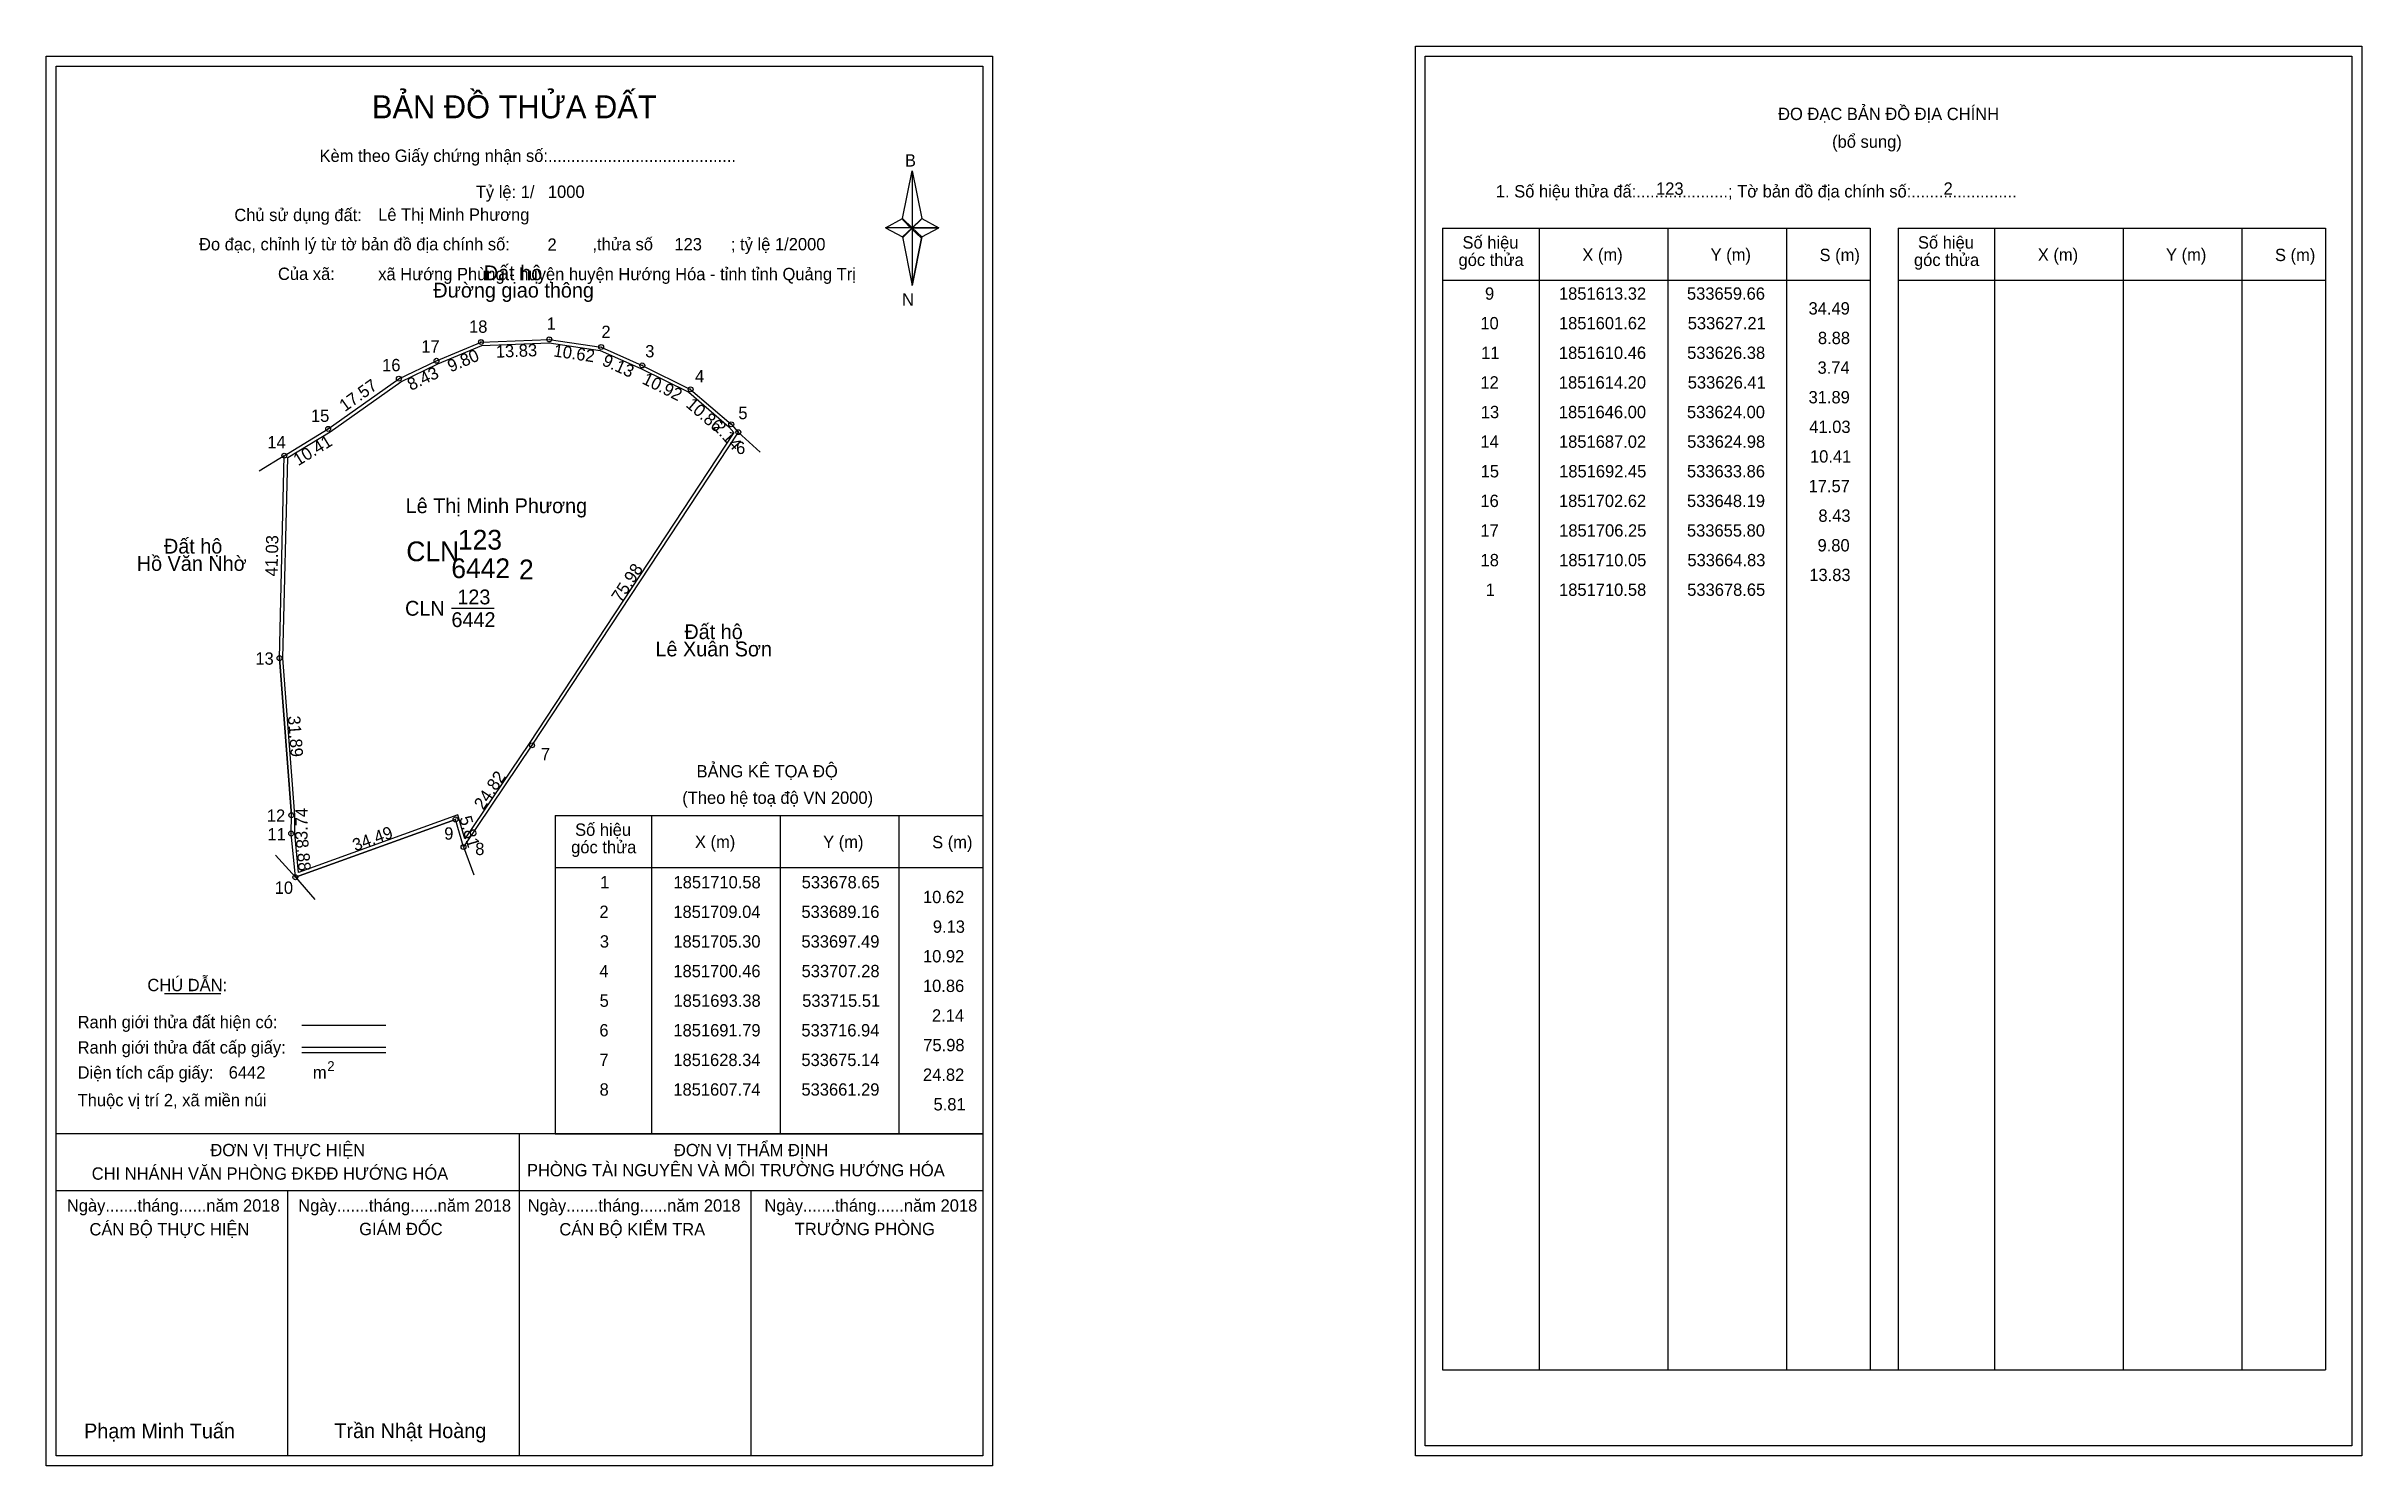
# Model space of a CAD drawing. Extents: x 533577 to 534046, y 1851482 to 1851770.
import ezdxf

# ---------------------------------------------------------------- set-up
doc = ezdxf.new("R2010")
doc.units = 0
for name, color, linetype in [('Level 1', 7, 'Continuous'), ('Level 10', 7, 'Continuous'), ('Level 11', 7, 'Continuous'), ('Level 13', 7, 'Continuous'), ('Level 2', 7, 'Continuous'), ('Level 27', 7, 'Continuous'), ('Level 3', 7, 'Continuous'), ('Level 36', 7, 'Continuous'), ('Level 4', 7, 'Continuous'), ('Level 49', 7, 'Continuous'), ('Level 5', 7, 'Continuous'), ('Level 53', 7, 'Continuous'), ('Level 55', 7, 'Continuous'), ('Level 6', 7, 'Continuous'), ('Level 63', 7, 'Continuous'), ('Level 7', 7, 'Continuous'), ('Level 9', 7, 'Continuous')]:
    doc.layers.add(name, color=color, linetype=linetype)

msp = doc.modelspace()

# ---------------------------------------------------------------- linework, layer by layer
at = {"layer": 'Level 1'}
for p, q in [((533578.77, 1851765.96), (533578.77, 1851765.96)), ((533856.09, 1851767.96), (533856.09, 1851767.96)), ((533750.19, 1851735.08), (533752.16, 1851744.72)), ((533752.16, 1851744.72), (533752.16, 1851733.2)), ((533752.16, 1851744.72), (533754.12, 1851735.08)), ((533746.74, 1851733.2), (533750.19, 1851735.08)), ((533750.19, 1851735.08), (533752.16, 1851733.2)), ((533752.01, 1851732.98), (533750.19, 1851734.86)), ((533752.16, 1851733.2), (533750.19, 1851731.36)), ((533752.01, 1851732.98), (533750.19, 1851731.14)), ((533750.19, 1851731.14), (533752.01, 1851732.98)), ((533750.19, 1851731.36), (533752.16, 1851721.5)), ((533753.98, 1851734.86), (533752.01, 1851732.98)), ((533752.01, 1851732.98), (533753.98, 1851734.86)), ((533753.98, 1851731.14), (533752.01, 1851732.98)), ((533754.12, 1851735.08), (533752.16, 1851733.2)), ((533752.16, 1851733.2), (533752.16, 1851721.5)), ((533752.16, 1851733.2), (533757.57, 1851733.2)), ((533752.16, 1851733.2), (533754.12, 1851731.36)), ((533754.12, 1851731.36), (533752.16, 1851721.5)), ((533754.12, 1851731.36), (533757.57, 1851733.2)), ((533859.62, 1851733.11), (533946.22, 1851733.11)), ((533879.21, 1851501.84), (533879.21, 1851733.11)), ((533905.28, 1851501.84), (533905.28, 1851733.11)), ((533929.26, 1851733.11), (533929.26, 1851501.84)), ((533946.22, 1851733.11), (533946.22, 1851501.84)), ((533951.88, 1851733.11), (534038.48, 1851733.11)), ((533971.47, 1851501.84), (533971.47, 1851733.11)), ((533997.54, 1851501.84), (533997.54, 1851733.11)), ((534021.51, 1851733.11), (534021.51, 1851501.84)), ((534038.48, 1851733.11), (534038.48, 1851501.84)), ((533859.62, 1851722.58), (533946.22, 1851722.58)), ((533951.88, 1851722.58), (534038.48, 1851722.58)), ((533679.86, 1851614.14), (533766.46, 1851614.14)), ((533699.45, 1851549.61), (533699.45, 1851614.14)), ((533725.52, 1851549.61), (533725.52, 1851614.14)), ((533749.49, 1851614.14), (533749.49, 1851549.61)), ((533679.86, 1851603.61), (533766.46, 1851603.61)), ((533600.68, 1851578.03), (533612.09, 1851578.03)), ((533628.55, 1851571.62), (533645.56, 1851571.62)), ((533628.55, 1851567.18), (533645.56, 1851567.18)), ((533628.55, 1851566.08), (533645.56, 1851566.08)), ((533685.59, 1851549.61), (533578.76, 1851549.61)), ((533766.46, 1851549.61), (533661.62, 1851549.61)), ((533672.61, 1851484.39), (533672.61, 1851549.61)), ((533679.86, 1851549.61), (533766.46, 1851549.61)), ((533766.46, 1851538.06), (533578.76, 1851538.06)), ((533625.69, 1851484.39), (533625.69, 1851538.06)), ((533719.54, 1851484.39), (533719.54, 1851538.06)), ((533859.62, 1851501.84), (534038.48, 1851501.84)), ((533766.46, 1851484.39), (533766.46, 1851484.39)), ((534043.79, 1851486.39), (534043.79, 1851486.39))]:
    msp.add_line(p, q, dxfattribs=at)
for points in [[(533750.19, 1851735.08), (533752.16, 1851744.72), (533752.16, 1851733.2)], [(533746.74, 1851733.2), (533750.19, 1851731.36), (533752.16, 1851733.2)], [(533752.16, 1851733.2), (533754.12, 1851735.08), (533757.57, 1851733.2)], [(533752.16, 1851733.2), (533752.16, 1851721.5), (533754.12, 1851731.36)]]:
    msp.add_lwpolyline(points, close=True, dxfattribs=at)
at = {"layer": 'Level 10'}
for p, q in [((533655.8, 1851706.25), (533664.83, 1851710.05)), ((533664.83, 1851710.05), (533678.65, 1851710.58)), ((533689.16, 1851709.04), (533697.49, 1851705.3)), ((533648.19, 1851702.62), (533655.8, 1851706.25)), ((533697.49, 1851705.3), (533707.28, 1851700.46)), ((533624.98, 1851687.02), (533633.86, 1851692.45)), ((533624, 1851646), (533626.41, 1851614.2)), ((533627.21, 1851601.62), (533659.66, 1851613.32))]:
    msp.add_line(p, q, dxfattribs=at)
for points in [[(533624.98, 1851687.02), (533633.86, 1851692.45), (533648.19, 1851702.62), (533655.8, 1851706.25), (533664.83, 1851710.05), (533678.65, 1851710.58), (533689.16, 1851709.04), (533697.49, 1851705.3), (533707.28, 1851700.46), (533715.51, 1851693.38), (533716.94, 1851691.79), (533675.14, 1851628.34), (533661.29, 1851607.74), (533659.66, 1851613.32), (533627.21, 1851601.62), (533626.38, 1851610.46), (533626.41, 1851614.2), (533624, 1851646)], [(533625.67, 1851686.62), (533634.25, 1851691.87), (533648.55, 1851702.01), (533656.09, 1851705.61), (533664.98, 1851709.36), (533678.61, 1851709.88), (533688.96, 1851708.36), (533697.19, 1851704.67), (533706.89, 1851699.87), (533715.02, 1851692.88), (533716.06, 1851691.72), (533674.56, 1851628.73), (533661.54, 1851609.37), (533660.12, 1851614.23), (533627.82, 1851602.58), (533627.08, 1851610.49), (533627.11, 1851614.22), (533624.7, 1851646.02)]]:
    msp.add_lwpolyline(points, close=True, dxfattribs=at)
at = {"layer": 'Level 11'}
for centre in [(533664.83, 1851710.05), (533678.65, 1851710.58), (533689.16, 1851709.04), (533648.19, 1851702.62), (533655.8, 1851706.25), (533697.49, 1851705.3), (533707.28, 1851700.46), (533715.51, 1851693.38), (533633.86, 1851692.45), (533716.94, 1851691.79), (533624.98, 1851687.02), (533624.98, 1851687.02), (533624, 1851646), (533675.14, 1851628.34), (533626.41, 1851614.2), (533659.66, 1851613.32), (533626.38, 1851610.46), (533661.29, 1851607.74), (533627.21, 1851601.62)]:
    msp.add_circle(centre, 0.5, dxfattribs=at)
at = {"layer": 'Level 27'}
for p, q in [((533716.94, 1851691.79), (533721.38, 1851687.75)), ((533624.98, 1851687.02), (533619.86, 1851683.88)), ((533627.21, 1851601.62), (533623.22, 1851606.1)), ((533661.29, 1851607.74), (533663.37, 1851602.11)), ((533627.21, 1851601.62), (533631.16, 1851597.1))]:
    msp.add_line(p, q, dxfattribs=at)
at = {"layer": 'Level 3'}
for p, q in [((533859.62, 1851733.11), (533859.62, 1851501.84)), ((533951.88, 1851733.11), (533951.88, 1851501.84)), ((533679.86, 1851614.14), (533679.86, 1851549.61))]:
    msp.add_line(p, q, dxfattribs=at)
at = {"layer": 'Level 63'}
for points in [[(533854.09, 1851769.96), (534045.79, 1851769.96), (534045.79, 1851484.39), (533854.09, 1851484.39)], [(533576.76, 1851767.96), (533768.46, 1851767.96), (533768.46, 1851482.39), (533576.76, 1851482.39)], [(533578.76, 1851765.96), (533766.46, 1851765.96), (533766.46, 1851484.39), (533578.76, 1851484.39)], [(533856.09, 1851767.96), (534043.79, 1851767.96), (534043.79, 1851486.39), (533856.09, 1851486.39)]]:
    msp.add_lwpolyline(points, close=True, dxfattribs=at)
at = {"layer": 'Level 9'}
msp.add_line((533658.83, 1851656.1), (533667.52, 1851656.1), dxfattribs=at)

# ---------------------------------------------------------------- texts
at = {"layer": 'Level 1'}
for s, height, p in [('BẢN ĐỒ THỬA ĐẤT', 4.6657, (533642.73, 1851755.37)), ('ĐO ĐẠC BẢN ĐỒ ĐỊA CHÍNH', 2.5, (533927.57, 1851755.02)), ('(bổ sung)', 2.5, (533938.51, 1851749.4)), ('Kèm theo Giấy chứng nhận số:.........................................', 2.5, (533632.11, 1851746.54)), ('B', 2.5, (533750.7, 1851745.6)), ('1. Số hiệu thửa đấ:....................; Tờ bản đồ địa chính số:.......................', 2.5, (533870.4, 1851739.34)), ('Chủ sử dụng đất:', 2.5, (533614.85, 1851734.55)), ('Đo đạc, chỉnh lý từ tờ bản đồ địa chính số:                  ,thửa số                 ; tỷ lệ 1/2000', 2.5, (533607.7, 1851728.62)), ('Số hiệu', 2.5, (533863.64, 1851728.98)), ('Số hiệu', 2.5, (533955.9, 1851728.98)), ('góc thửa', 2.5, (533862.84, 1851725.45)), ('X (m)', 2.5, (533887.92, 1851726.5)), ('Y (m)', 2.5, (533913.9, 1851726.5)), ('S (m)', 2.5, (533935.97, 1851726.45)), ('góc thửa', 2.5, (533955.1, 1851725.45)), ('X (m)', 2.5, (533980.18, 1851726.5)), ('Y (m)', 2.5, (534006.15, 1851726.5)), ('S (m)', 2.5, (534028.23, 1851726.45)), ('Của xã:', 2.5, (533623.69, 1851722.62)), ('N', 2.5, (533750.1, 1851717.43)), ('BẢNG KÊ TỌA ĐỘ', 2.5, (533708.49, 1851621.84)), ('(Theo hệ toạ độ VN 2000)', 2.5, (533705.59, 1851616.48)), ('góc thửa', 2.5, (533683.08, 1851606.47)), ('Số hiệu', 2.5, (533683.88, 1851610)), ('X (m)', 2.5, (533708.16, 1851607.53)), ('Y (m)', 2.5, (533734.13, 1851607.53)), ('S (m)', 2.5, (533756.21, 1851607.48)), ('CHÚ DẪN:', 2.5, (533597.24, 1851578.53)), ('Ranh giới thửa đất hiện có:', 2.5, (533583.11, 1851571.03)), ('Ranh giới thửa đất cấp giấy:', 2.5, (533583.11, 1851565.89)), ('Diện tích cấp giấy:', 2.5, (533583.11, 1851560.81)), ('m', 2.5, (533630.77, 1851560.83)), ('2', 2, (533633.67, 1851562.34)), ('Thuộc vị trí 2, xã miền núi', 2.5, (533583.11, 1851555.21)), ('ĐƠN VỊ THỰC HIỆN', 2.5, (533610, 1851545.09)), ('ĐƠN VỊ THẨM ĐỊNH', 2.5, (533703.9, 1851545.09)), ('CHI NHÁNH VĂN PHÒNG ĐKĐĐ HƯỚNG HÓA', 2.5, (533585.96, 1851540.33)), ('PHÒNG TÀI NGUYÊN VÀ MÔI TRƯỜNG HƯỚNG HÓA', 2.5, (533674.13, 1851541.02)), ('Ngày.......tháng......năm 2018', 2.5, (533580.93, 1851533.86)), ('Ngày.......tháng......năm 2018', 2.5, (533627.8, 1851533.86)), ('Ngày.......tháng......năm 2018', 2.5, (533674.28, 1851533.86)), ('Ngày.......tháng......năm 2018', 2.5, (533722.24, 1851533.86)), ('CÁN BỘ THỰC HIỆN', 2.5, (533585.51, 1851529.04)), ('GIÁM ĐỐC', 2.5, (533640.15, 1851529.1)), ('CÁN BỘ KIỂM TRA', 2.5, (533680.69, 1851529.04)), ('TRƯỞNG PHÒNG', 2.5, (533728.38, 1851529.1)), ('Phạm Minh Tuấn', 3, (533584.42, 1851487.93)), ('Trần Nhật Hoàng', 3, (533635.12, 1851487.98))]:
    msp.add_text(s, height=height, dxfattribs=at).set_placement(p)
at = {"layer": 'Level 11'}
msp.add_text('Tỷ lệ: 1/', height=2.5, dxfattribs=at).set_placement((533663.77, 1851739.23))
at = {"layer": 'Level 13'}
for s, p in [('CLN', (533649.44, 1851654.6)), ('123', (533660.03, 1851656.9)), ('6442', (533658.83, 1851652.3))]:
    msp.add_text(s, height=3, dxfattribs=at).set_placement(p)
at = {"layer": 'Level 2'}
msp.add_text('Lê Thị Minh Phương', height=3, dxfattribs=at).set_placement((533649.56, 1851675.38))
at = {"layer": 'Level 3'}
msp.add_text('CLN', height=4, dxfattribs=at).set_placement((533649.69, 1851665.64))
at = {"layer": 'Level 36'}
for s, p in [('Đường giao thông', (533655.16, 1851719.06)), ('Đất hộ', (533665.39, 1851722.56)), ('Đất hộ', (533600.6, 1851667.19)), ('Hồ Văn Nhờ', (533595.09, 1851663.69)), ('Đất hộ', (533706.02, 1851649.86)), ('Lê Xuân Sơn', (533700.16, 1851646.36))]:
    msp.add_text(s, height=3, dxfattribs=at).set_placement(p)
at = {"layer": 'Level 4'}
msp.add_text('123', height=4, dxfattribs=at).set_placement((533660.15, 1851667.99))
at = {"layer": 'Level 49'}
for s, rotation, p in [('9.80', 22.8223, (533658.68, 1851703.88)), ('13.83', 2.1962, (533667.87, 1851706.86)), ('10.62', 351.6639, (533679.39, 1851707.14)), ('9.13', 335.8209, (533689.17, 1851705.42)), ('8.43', 25.5013, (533650.64, 1851700.13)), ('10.92', 333.693, (533697.27, 1851701.73)), ('17.57', 35.3633, (533637.24, 1851695.83)), ('10.86', 319.2957, (533706.15, 1851697.08)), ('2.14', 311.9673, (533711.65, 1851692.73)), ('10.41', 31.4452, (533627.79, 1851684.87)), ('41.03', 88.6314, (533623.59, 1851662.53)), ('75.98', 56.6236, (533693.14, 1851657.12)), ('31.89', 274.3339, (533625.69, 1851634.23)), ('24.82', 56.0859, (533665.28, 1851615.1)), ('3.74', 89.5404, (533629.67, 1851609.14)), ('5.81', 286.2839, (533660.4, 1851613.64)), ('8.88', 275.3639, (533627.3, 1851609.23)), ('34.49', 19.827, (533639.33, 1851606.84))]:
    msp.add_text(s, height=2.5, rotation=rotation, dxfattribs=at).set_placement(p)
at = {"layer": 'Level 5'}
msp.add_text('6442', height=4, dxfattribs=at).set_placement((533658.81, 1851662.21))
at = {"layer": 'Level 53'}
for s, p in [('9', (533868.2, 1851718.62)), ('1851613.32', (533883.18, 1851718.62)), ('533659.66', (533909.11, 1851718.62)), ('34.49', (533933.74, 1851715.62)), ('10', (533867.26, 1851712.62)), ('1851601.62', (533883.18, 1851712.62)), ('533627.21', (533909.27, 1851712.62)), ('8.88', (533935.64, 1851709.62)), ('11', (533867.42, 1851706.62)), ('1851610.46', (533883.17, 1851706.62)), ('533626.38', (533909.15, 1851706.62)), ('12', (533867.27, 1851700.62)), ('1851614.20', (533883.16, 1851700.62)), ('533626.41', (533909.27, 1851700.62)), ('3.74', (533935.56, 1851703.62)), ('31.89', (533933.74, 1851697.62)), ('13', (533867.35, 1851694.62)), ('1851646.00', (533883.16, 1851694.62)), ('533624.00', (533909.11, 1851694.62)), ('41.03', (533933.89, 1851691.62)), ('14', (533867.26, 1851688.62)), ('1851687.02', (533883.18, 1851688.62)), ('533624.98', (533909.15, 1851688.62)), ('15', (533867.32, 1851682.62)), ('1851692.45', (533883.22, 1851682.62)), ('533633.86', (533909.11, 1851682.62)), ('10.41', (533934.03, 1851685.62)), ('17.57', (533933.75, 1851679.62)), ('16', (533867.27, 1851676.62)), ('1851702.62', (533883.18, 1851676.62)), ('533648.19', (533909.12, 1851676.62)), ('8.43', (533935.74, 1851673.62)), ('17', (533867.28, 1851670.62)), ('1851706.25', (533883.22, 1851670.62)), ('533655.80', (533909.11, 1851670.62)), ('9.80', (533935.56, 1851667.62)), ('18', (533867.3, 1851664.62)), ('1851710.05', (533883.22, 1851664.62)), ('533664.83', (533909.2, 1851664.62)), ('1', (533868.34, 1851658.62)), ('1851710.58', (533883.2, 1851658.62)), ('533678.65', (533909.16, 1851658.62)), ('13.83', (533933.89, 1851661.62)), ('1', (533688.96, 1851599.36)), ('1851710.58', (533703.82, 1851599.36)), ('533678.65', (533729.78, 1851599.36)), ('2', (533688.81, 1851593.36)), ('1851709.04', (533703.78, 1851593.36)), ('533689.16', (533729.73, 1851593.36)), ('10.62', (533754.35, 1851596.36)), ('9.13', (533756.35, 1851590.36)), ('3', (533688.89, 1851587.36)), ('1851705.30', (533703.78, 1851587.36)), ('533697.49', (533729.73, 1851587.36)), ('10.92', (533754.35, 1851584.36)), ('4', (533688.8, 1851581.36)), ('1851700.46', (533703.78, 1851581.36)), ('533707.28', (533729.76, 1851581.36)), ('10.86', (533754.34, 1851578.36)), ('5', (533688.85, 1851575.36)), ('1851693.38', (533703.82, 1851575.36)), ('533715.51', (533729.88, 1851575.36)), ('6', (533688.8, 1851569.36)), ('1851691.79', (533703.79, 1851569.36)), ('533716.94', (533729.72, 1851569.36)), ('2.14', (533756.17, 1851572.36)), ('75.98', (533754.41, 1851566.36)), ('7', (533688.81, 1851563.36)), ('1851628.34', (533703.78, 1851563.36)), ('533675.14', (533729.72, 1851563.36)), ('24.82', (533754.35, 1851560.36)), ('8', (533688.84, 1851557.36)), ('1851607.74', (533703.78, 1851557.36)), ('533661.29', (533729.73, 1851557.36)), ('5.81', (533756.49, 1851554.36))]:
    msp.add_text(s, height=2.5, dxfattribs=at).set_placement(p)
at = {"layer": 'Level 55'}
for s, height, p in [('18', 0.4, (533664.55, 1851710.05)), ('0', 0.11, (533664.79, 1851709.94)), ('0', 0.11, (533664.79, 1851709.94)), ('1', 0.4, (533678.54, 1851710.58)), ('0', 0.11, (533678.61, 1851710.47)), ('0', 0.11, (533678.61, 1851710.47)), ('2', 0.4, (533689.02, 1851709.04)), ('0', 0.11, (533689.12, 1851708.93)), ('0', 0.11, (533689.12, 1851708.93)), ('16', 0.4, (533647.91, 1851702.62)), ('17', 0.4, (533655.52, 1851706.25)), ('0', 0.11, (533655.76, 1851706.14)), ('0', 0.11, (533655.76, 1851706.14)), ('3', 0.4, (533697.37, 1851705.3)), ('0', 0.11, (533697.45, 1851705.19)), ('0', 0.11, (533697.45, 1851705.19)), ('0', 0.11, (533648.15, 1851702.51)), ('0', 0.11, (533648.15, 1851702.51)), ('4', 0.4, (533707.14, 1851700.46)), ('0', 0.11, (533707.24, 1851700.35)), ('0', 0.11, (533707.24, 1851700.35)), ('5', 0.4, (533715.38, 1851693.38)), ('15', 0.4, (533633.58, 1851692.45)), ('0', 0.11, (533633.82, 1851692.34)), ('0', 0.11, (533633.82, 1851692.34)), ('0', 0.11, (533715.47, 1851693.27)), ('0', 0.11, (533715.47, 1851693.27)), ('6', 0.4, (533716.8, 1851691.79)), ('284', 0.11, (533716.82, 1851691.68)), ('284', 0.11, (533716.82, 1851691.68)), ('0', 0.11, (533716.9, 1851691.68)), ('0', 0.11, (533716.9, 1851691.68)), ('14', 0.4, (533624.69, 1851687.02)), ('0', 0.11, (533624.94, 1851686.91)), ('0', 0.11, (533624.94, 1851686.91)), ('0', 0.11, (533624.94, 1851686.91)), ('13', 0.4, (533623.73, 1851646)), ('0', 0.11, (533623.96, 1851645.89)), ('7', 0.4, (533675.01, 1851628.34)), ('284', 0.11, (533675.02, 1851628.23)), ('284', 0.11, (533675.02, 1851628.23)), ('12', 0.4, (533626.13, 1851614.2)), ('0', 0.11, (533626.37, 1851614.09)), ('9', 0.4, (533659.52, 1851613.32)), ('11', 0.4, (533626.12, 1851610.46)), ('0', 0.11, (533626.34, 1851610.35)), ('0', 0.11, (533659.62, 1851613.21)), ('8', 0.4, (533661.16, 1851607.74)), ('284', 0.11, (533661.17, 1851607.63)), ('284', 0.11, (533661.17, 1851607.63)), ('0', 0.11, (533661.25, 1851607.63)), ('10', 0.4, (533626.93, 1851601.62)), ('0', 0.11, (533627.17, 1851601.51)), ('0', 0.11, (533627.17, 1851601.51))]:
    msp.add_text(s, height=height, dxfattribs=at).set_placement(p)
at = {"layer": 'Level 6'}
for s, p in [('1000', (533678.37, 1851739.25)), ('123', (533902.85, 1851739.88)), ('2', (533961.09, 1851739.9)), ('Lê Thị Minh Phương', (533643.99, 1851734.61)), ('2', (533678.29, 1851728.53)), ('123', (533704, 1851728.61)), ('xã Hướng Phùng - huyện huyện Hướng Hóa - tỉnh tỉnh Quảng Trị', (533644, 1851722.57)), ('6442', (533613.71, 1851560.82))]:
    msp.add_text(s, height=2.5, dxfattribs=at).set_placement(p)
at = {"layer": 'Level 7'}
msp.add_text('2', height=4, dxfattribs=at).set_placement((533672.52, 1851661.97))
at = {"layer": 'Level 9'}
for s, p in [('18', (533662.4, 1851711.92)), ('1', (533678.12, 1851712.53)), ('2', (533689.21, 1851710.86)), ('17', (533652.73, 1851707.92)), ('3', (533698.08, 1851706.94)), ('16', (533644.79, 1851704.13)), ('4', (533708.19, 1851701.88)), ('15', (533630.37, 1851693.87)), ('5', (533716.95, 1851694.42)), ('14', (533621.53, 1851688.5)), ('6', (533716.49, 1851687.36)), ('13', (533619.11, 1851644.67)), ('7', (533676.96, 1851625.32)), ('12', (533621.44, 1851612.84)), ('11', (533621.56, 1851609.07)), ('9', (533657.37, 1851609.22)), ('8', (533663.65, 1851606.11)), ('10', (533623.03, 1851598.25))]:
    msp.add_text(s, height=2.5, dxfattribs=at).set_placement(p)

doc.saveas('drawing.dxf')
